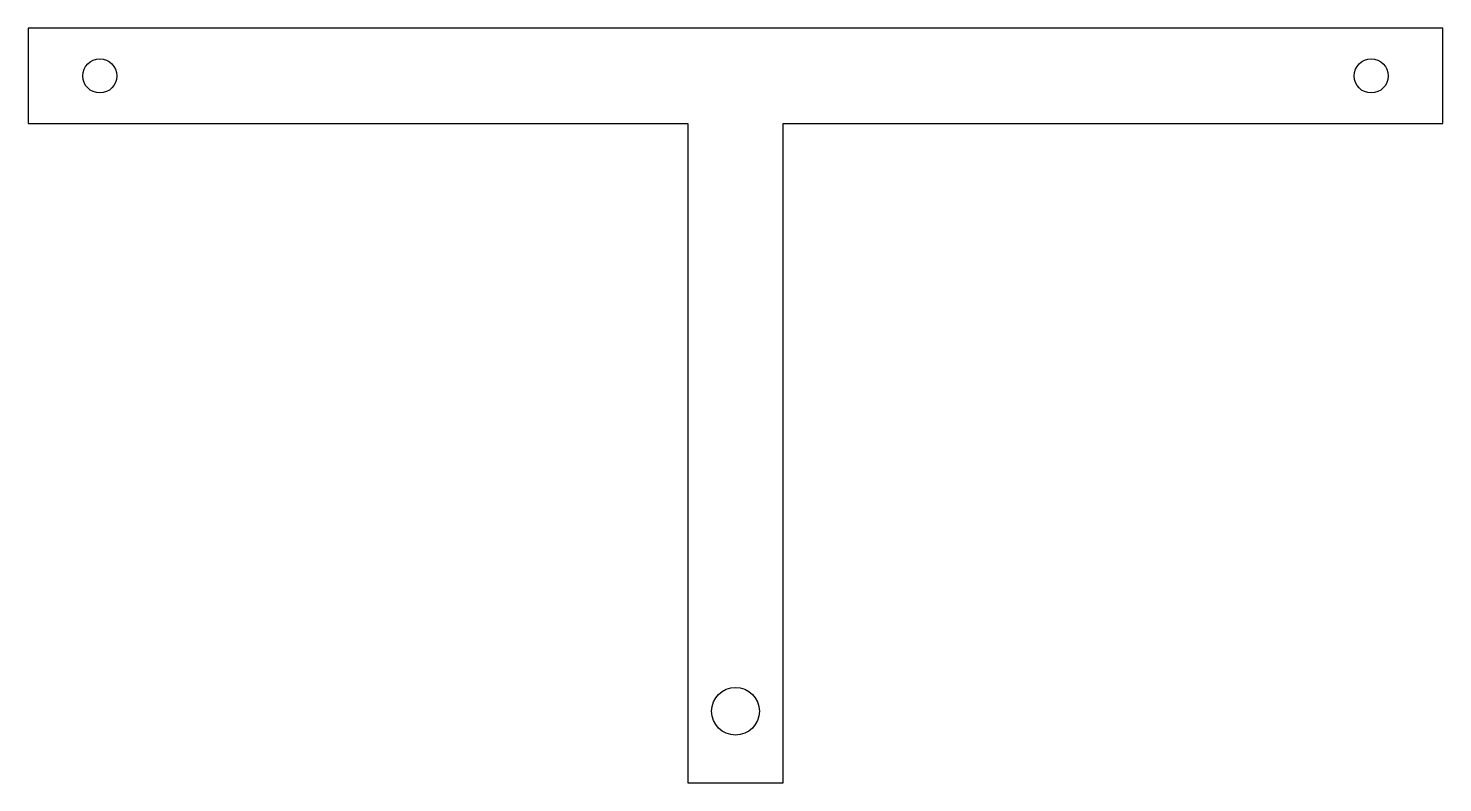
# Model space of a CAD drawing. Header units: millimetres. Extents: x 0 to 356, y 0 to 190.
import ezdxf

# ---------------------------------------------------------------- set-up
doc = ezdxf.new("R2010")
doc.units = ezdxf.units.MM

msp = doc.modelspace()

# ---------------------------------------------------------------- linework, layer by layer
at = {"layer": 'CUT'}
for p, q in [((356, 190), (0, 190)), ((0, 190), (0, 166)), ((356, 166), (356, 190)), ((0, 166), (166, 166)), ((166, 166), (166, 0)), ((190, 0), (190, 166)), ((190, 166), (356, 166)), ((166, 0), (190, 0))]:
    msp.add_line(p, q, dxfattribs=at)
for centre, radius in [((18, 178), 4.3), ((338, 178), 4.3), ((178, 18), 6)]:
    msp.add_circle(centre, radius, dxfattribs=at)

doc.saveas('drawing.dxf')
